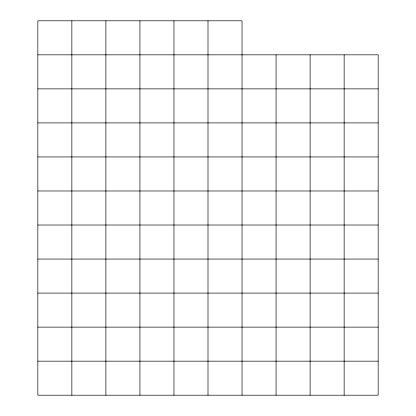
<?xml version="1.0" encoding="UTF-8"?>
<svg xmlns="http://www.w3.org/2000/svg" width="416" height="416" viewBox="0 0 416 416"><rect width="100%" height="100%" fill="white"/><g stroke="black" fill="none" stroke-linecap="round" stroke-linejoin="round"><path stroke-width="0.62" d="M37.82 54.834L378.18 54.834L378.18 395.2L37.82 395.2L37.82 20.8L242.034 20.8L242.034 395.2M37.82 88.873L378.18 88.873M37.82 122.907L378.18 122.907M37.82 156.946L378.18 156.946M37.82 190.98L378.18 190.98M37.82 225.02L378.18 225.02M37.82 259.054L378.18 259.054M37.82 293.093L378.18 293.093M37.82 327.127L378.18 327.127M37.82 361.166L378.18 361.166M344.146 54.834L344.146 395.2M310.107 54.834L310.107 395.2M276.073 54.834L276.073 395.2M208 20.8L208 395.2M173.966 20.8L173.966 395.2M139.927 20.8L139.927 395.2M105.893 20.8L105.893 395.2M71.854 20.8L71.854 395.2"/></g></svg>
